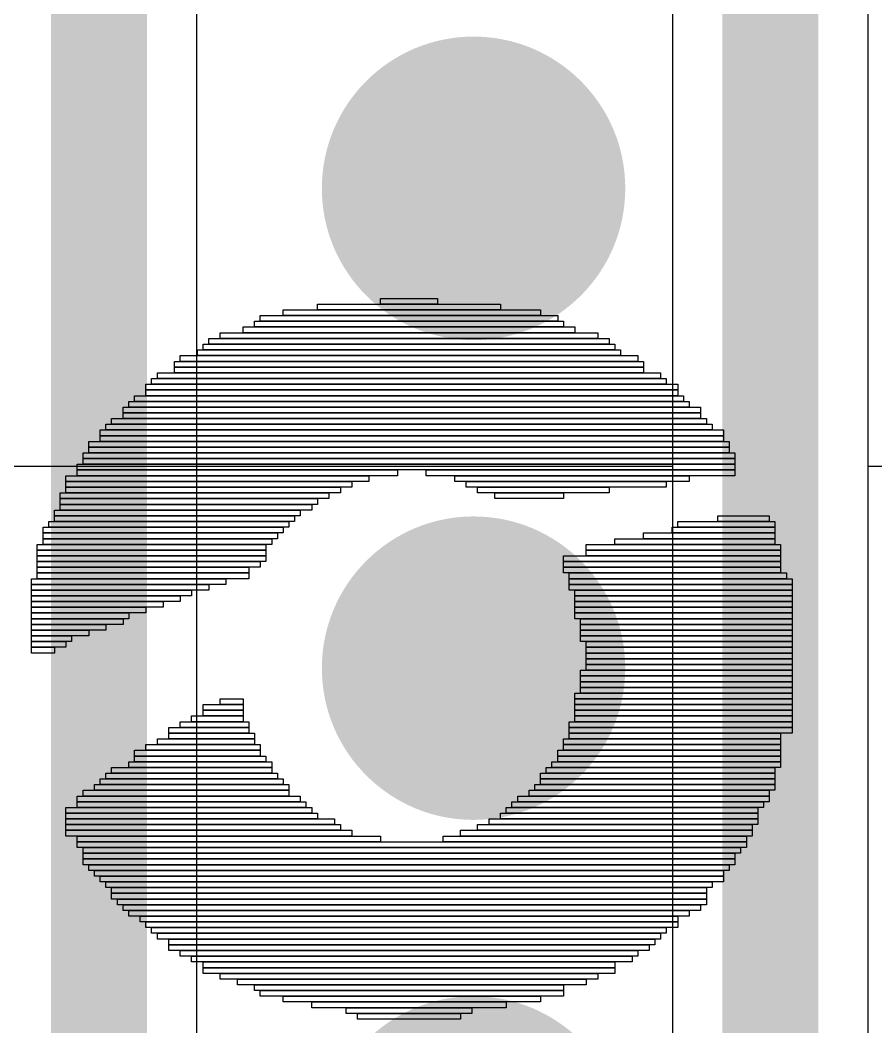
# Model space of a CAD drawing. Header units: millimetres. Extents: x -3 to 5381, y -54 to 5355.
# Drawn here: x 16.606 to 18.871, y -9.028 to -6.363 of the extents above; entities that cross this region are included whole.
import ezdxf

# ---------------------------------------------------------------- set-up
doc = ezdxf.new("R2010")
doc.units = ezdxf.units.MM
for name, color, linetype in [('BottomLayer', 5, 'Continuous'), ('BottomSolder', 6, 'Continuous'), ('TopLayer', 1, 'Continuous'), ('TopOverlay', 2, 'Continuous'), ('TopSolder', 216, 'Continuous'), ('ViaHoleLayer', 16, 'Continuous')]:
    doc.layers.add(name, color=color, linetype=linetype)

msp = doc.modelspace()

# ---------------------------------------------------------------- hatches: boundary and pattern name
at = {"layer": 'BottomLayer'}
h = msp.add_hatch(color=5, dxfattribs=at)
edge = h.paths.add_edge_path()
edge.add_arc((17.8062, -6.8082), 0.3, 0, 360)
h = msp.add_hatch(color=5, dxfattribs=at)
edge = h.paths.add_edge_path()
edge.add_arc((17.8062, -8.0782), 0.3, 0, 360)
at = {"layer": 'BottomSolder'}
h = msp.add_hatch(color=6, dxfattribs=at)
edge = h.paths.add_edge_path()
edge.add_arc((17.8062, -6.8082), 0.4016, 0, 360)
h = msp.add_hatch(color=6, dxfattribs=at)
edge = h.paths.add_edge_path()
edge.add_arc((17.8062, -8.0782), 0.4016, 0, 360)
h = msp.add_hatch(color=6, dxfattribs=at)
edge = h.paths.add_edge_path()
edge.add_arc((17.8062, -9.3482), 0.4016, 0, 360)
at = {"layer": 'TopLayer'}
h = msp.add_hatch(color=1, dxfattribs=at)
edge = h.paths.add_edge_path()
edge.add_arc((17.8062, -6.8082), 0.3, 0, 360)
h = msp.add_hatch(color=1, dxfattribs=at)
edge = h.paths.add_edge_path()
edge.add_arc((17.8062, -8.0782), 0.3, 0, 360)
at = {"layer": 'TopSolder'}
h = msp.add_hatch(color=216, dxfattribs=at)
edge = h.paths.add_edge_path()
edge.add_arc((17.8062, -6.8082), 0.4016, 0, 360)
h = msp.add_hatch(color=216, dxfattribs=at)
edge = h.paths.add_edge_path()
edge.add_arc((17.8062, -8.0782), 0.4016, 0, 360)
h = msp.add_hatch(color=216, dxfattribs=at)
edge = h.paths.add_edge_path()
edge.add_arc((17.8062, -9.3482), 0.4016, 0, 360)
at = {"layer": 'ViaHoleLayer'}
h = msp.add_hatch(color=16, dxfattribs=at)
edge = h.paths.add_edge_path()
edge.add_arc((17.8062, -6.8082), 0.15, 0, 360)
h = msp.add_hatch(color=16, dxfattribs=at)
edge = h.paths.add_edge_path()
edge.add_arc((17.8062, -8.0782), 0.15, 0, 360)

# ---------------------------------------------------------------- linework, layer by layer
at = {"layer": 'BottomLayer'}
msp.add_line((17.0738, -10.7893), (17.0738, -2.592), dxfattribs=at)
at = {"layer": 'BottomLayer', "const_width": 0.254}
msp.add_lwpolyline([(16.8148, -10.8966), (16.8148, -2.4892)], dxfattribs=at)
at = {"layer": 'TopLayer'}
for p, q in [((18.8508, -7.5445), (18.8508, -6.0919)), ((18.8508, -13.6385), (18.8508, -6.0919)), ((18.3328, -6.2778), (18.3328, -7.5445)), ((18.3328, -6.2778), (18.3328, -13.5313)), ((18.3328, -7.5445), (15.0564, -7.5445)), ((20.1289, -7.5445), (18.8508, -7.5445))]:
    msp.add_line(p, q, dxfattribs=at)
at = {"layer": 'TopLayer', "const_width": 0.254}
msp.add_lwpolyline([(18.5918, -13.6385), (18.5918, -6.0919)], dxfattribs=at)
at = {"layer": 'TopOverlay'}
for p, q in [((17.5595, -7.1147), (17.5595, -7.0995)), ((17.5595, -7.0995), (17.7109, -7.0995)), ((17.7109, -7.0995), (17.7109, -7.1147)), ((17.3022, -7.145), (17.3022, -7.13)), ((17.3022, -7.13), (17.9834, -7.13)), ((17.3931, -7.13), (17.3931, -7.1147)), ((17.3931, -7.1147), (17.8775, -7.1147)), ((17.8775, -7.13), (17.3931, -7.13)), ((17.7109, -7.1147), (17.5595, -7.1147)), ((17.8775, -7.1147), (17.8775, -7.13)), ((17.9834, -7.13), (17.9834, -7.145)), ((17.2265, -7.1752), (17.2265, -7.1602)), ((17.2265, -7.1602), (18.0441, -7.1602)), ((17.2417, -7.1602), (17.2417, -7.145)), ((17.2417, -7.145), (18.0289, -7.145)), ((18.0289, -7.1602), (17.2417, -7.1602)), ((17.9834, -7.145), (17.3022, -7.145)), ((18.0289, -7.145), (18.0289, -7.1602)), ((18.0441, -7.1602), (18.0441, -7.1752)), ((17.1356, -7.2057), (17.1356, -7.1904)), ((17.1356, -7.1904), (18.1348, -7.1904)), ((17.1963, -7.1904), (17.1963, -7.1752)), ((17.1963, -7.1752), (18.0743, -7.1752)), ((18.0743, -7.1904), (17.1963, -7.1904)), ((18.0441, -7.1752), (17.2265, -7.1752)), ((18.0743, -7.1752), (18.0743, -7.1904)), ((18.1348, -7.1904), (18.1348, -7.2057)), ((17.0903, -7.2359), (17.0903, -7.2207)), ((17.0903, -7.2207), (18.1803, -7.2207)), ((17.1053, -7.2207), (17.1053, -7.2057)), ((17.1053, -7.2057), (18.165, -7.2057)), ((18.165, -7.2207), (17.1053, -7.2207)), ((18.1348, -7.2057), (17.1356, -7.2057)), ((18.165, -7.2057), (18.165, -7.2207)), ((18.1803, -7.2207), (18.1803, -7.2359)), ((17.0751, -7.2509), (17.0751, -7.2359)), ((17.0751, -7.2359), (18.1955, -7.2359)), ((18.1803, -7.2359), (17.0903, -7.2359)), ((18.1955, -7.2359), (18.1955, -7.2509)), ((17.0146, -7.2814), (17.0146, -7.2661)), ((17.0146, -7.2661), (18.2559, -7.2661)), ((17.0296, -7.2661), (17.0296, -7.2509)), ((17.0296, -7.2509), (18.2407, -7.2509)), ((18.2407, -7.2661), (17.0296, -7.2661)), ((18.1955, -7.2509), (17.0751, -7.2509)), ((18.2407, -7.2509), (18.2407, -7.2661)), ((18.2559, -7.2661), (18.2559, -7.2814)), ((16.9692, -7.3116), (16.9692, -7.2964)), ((16.9692, -7.2964), (18.3014, -7.2964)), ((18.2559, -7.2814), (17.0146, -7.2814)), ((17.0146, -7.2964), (17.0146, -7.2814)), ((17.0146, -7.2814), (18.2559, -7.2814)), ((18.2559, -7.2964), (17.0146, -7.2964)), ((18.2559, -7.2814), (18.2559, -7.2964)), ((18.3014, -7.2964), (18.3014, -7.3116)), ((16.939, -7.3418), (16.939, -7.3266)), ((16.939, -7.3266), (18.3469, -7.3266)), ((16.9539, -7.3266), (16.9539, -7.3116)), ((16.9539, -7.3116), (18.3164, -7.3116)), ((18.3164, -7.3266), (16.9539, -7.3266)), ((18.3014, -7.3116), (16.9692, -7.3116)), ((18.3164, -7.3116), (18.3164, -7.3266)), ((18.3469, -7.3266), (18.3469, -7.3418)), ((18.3469, -7.3418), (16.939, -7.3418)), ((16.939, -7.3571), (16.939, -7.3418)), ((16.939, -7.3418), (18.3469, -7.3418)), ((18.3469, -7.3418), (18.3469, -7.3571)), ((16.8935, -7.3873), (16.8935, -7.372)), ((16.8935, -7.372), (18.3771, -7.372)), ((16.9085, -7.372), (16.9085, -7.3571)), ((16.9085, -7.3571), (18.3619, -7.3571)), ((18.3619, -7.372), (16.9085, -7.372)), ((18.3469, -7.3571), (16.939, -7.3571)), ((18.3619, -7.3571), (18.3619, -7.372)), ((18.3771, -7.372), (18.3771, -7.3873)), ((16.8782, -7.4023), (16.8782, -7.3873)), ((16.8782, -7.3873), (18.4073, -7.3873)), ((18.4073, -7.4023), (16.8782, -7.4023)), ((16.8782, -7.4175), (16.8782, -7.4023)), ((16.8782, -7.4023), (18.4073, -7.4023)), ((18.3771, -7.3873), (16.8935, -7.3873)), ((18.4073, -7.3873), (18.4073, -7.4023)), ((18.4073, -7.4023), (18.4073, -7.4175)), ((16.8328, -7.4477), (16.8328, -7.4328)), ((16.8328, -7.4328), (18.4376, -7.4328)), ((16.848, -7.4328), (16.848, -7.4175)), ((16.848, -7.4175), (18.4226, -7.4175)), ((18.4226, -7.4328), (16.848, -7.4328)), ((18.4073, -7.4175), (16.8782, -7.4175)), ((18.4226, -7.4175), (18.4226, -7.4328)), ((18.4376, -7.4328), (18.4376, -7.4477)), ((16.8178, -7.463), (16.8178, -7.4477)), ((16.8178, -7.4477), (18.4678, -7.4477)), ((18.4376, -7.4477), (16.8328, -7.4477)), ((18.4678, -7.4477), (18.4678, -7.463)), ((16.7876, -7.4932), (16.7876, -7.478)), ((16.7876, -7.478), (18.483, -7.478)), ((18.4678, -7.463), (16.8178, -7.463)), ((16.8178, -7.478), (16.8178, -7.463)), ((16.8178, -7.463), (18.4678, -7.463)), ((18.4678, -7.478), (16.8178, -7.478)), ((18.4678, -7.463), (18.4678, -7.478)), ((18.483, -7.478), (18.483, -7.4932)), ((16.7723, -7.5234), (16.7723, -7.5084)), ((16.7723, -7.5084), (18.4983, -7.5084)), ((18.483, -7.4932), (16.7876, -7.4932)), ((16.7876, -7.5084), (16.7876, -7.4932)), ((16.7876, -7.4932), (18.483, -7.4932)), ((18.483, -7.5084), (16.7876, -7.5084)), ((18.483, -7.4932), (18.483, -7.5084)), ((18.4983, -7.5084), (18.4983, -7.5234)), ((16.7571, -7.5537), (16.7571, -7.5387)), ((16.7571, -7.5387), (18.4983, -7.5387)), ((18.4983, -7.5234), (16.7723, -7.5234)), ((16.7723, -7.5387), (16.7723, -7.5234)), ((16.7723, -7.5234), (18.4983, -7.5234)), ((18.4983, -7.5387), (16.7723, -7.5387)), ((18.4983, -7.5234), (18.4983, -7.5387)), ((18.4983, -7.5387), (18.4983, -7.5537)), ((18.4983, -7.5537), (16.7571, -7.5537)), ((16.7571, -7.5689), (16.7571, -7.5537)), ((16.7571, -7.5537), (17.6049, -7.5537)), ((17.6049, -7.5537), (17.6049, -7.5689)), ((17.6806, -7.5689), (17.6806, -7.5537)), ((17.6806, -7.5537), (18.4983, -7.5537)), ((18.4983, -7.5537), (18.4983, -7.5689)), ((16.7269, -7.5841), (16.7269, -7.5689)), ((16.7269, -7.5689), (17.5293, -7.5689)), ((17.5293, -7.5841), (16.7269, -7.5841)), ((16.7269, -7.5991), (16.7269, -7.5841)), ((16.7269, -7.5841), (17.4838, -7.5841)), ((17.6049, -7.5689), (16.7571, -7.5689)), ((17.4838, -7.5841), (17.4838, -7.5991)), ((17.5293, -7.5689), (17.5293, -7.5841)), ((18.4983, -7.5689), (17.6806, -7.5689)), ((17.7563, -7.5841), (17.7563, -7.5689)), ((17.7563, -7.5689), (18.3771, -7.5689)), ((18.3771, -7.5841), (17.7563, -7.5841)), ((17.7866, -7.5991), (17.7866, -7.5841)), ((17.7866, -7.5841), (18.3164, -7.5841)), ((18.3164, -7.5841), (18.3164, -7.5991)), ((18.3771, -7.5689), (18.3771, -7.5841)), ((16.7119, -7.6293), (16.7119, -7.6144)), ((16.7119, -7.6144), (17.4233, -7.6144)), ((17.4838, -7.5991), (16.7269, -7.5991)), ((16.7269, -7.6144), (16.7269, -7.5991)), ((16.7269, -7.5991), (17.4536, -7.5991)), ((17.4536, -7.6144), (16.7269, -7.6144)), ((17.4233, -7.6144), (17.4233, -7.6293)), ((17.4536, -7.5991), (17.4536, -7.6144)), ((18.3164, -7.5991), (17.7866, -7.5991)), ((17.817, -7.6144), (17.817, -7.5991)), ((17.817, -7.5991), (18.165, -7.5991)), ((18.165, -7.6144), (17.817, -7.6144)), ((17.8622, -7.6293), (17.8622, -7.6144)), ((17.8622, -7.6144), (18.0441, -7.6144)), ((18.0441, -7.6144), (18.0441, -7.6293)), ((18.165, -7.5991), (18.165, -7.6144)), ((17.4233, -7.6293), (16.7119, -7.6293)), ((16.7119, -7.6446), (16.7119, -7.6293)), ((16.7119, -7.6293), (17.3931, -7.6293)), ((17.3931, -7.6446), (16.7119, -7.6446)), ((16.7119, -7.6598), (16.7119, -7.6446)), ((16.7119, -7.6446), (17.3779, -7.6446)), ((17.3779, -7.6446), (17.3779, -7.6598)), ((17.3931, -7.6293), (17.3931, -7.6446)), ((18.0441, -7.6293), (17.8622, -7.6293)), ((16.6966, -7.6748), (16.6966, -7.6598)), ((16.6966, -7.6598), (17.3476, -7.6598)), ((17.3779, -7.6598), (16.7119, -7.6598)), ((17.3476, -7.6598), (17.3476, -7.6748)), ((16.6814, -7.705), (16.6814, -7.6901)), ((16.6814, -7.6901), (17.3174, -7.6901)), ((17.3476, -7.6748), (16.6966, -7.6748)), ((16.6966, -7.6901), (16.6966, -7.6748)), ((16.6966, -7.6748), (17.3324, -7.6748)), ((17.3324, -7.6901), (16.6966, -7.6901)), ((17.3174, -7.6901), (17.3174, -7.705)), ((17.3324, -7.6748), (17.3324, -7.6901)), ((18.3469, -7.705), (18.3469, -7.6901)), ((18.3469, -7.6901), (18.6042, -7.6901)), ((18.4528, -7.6901), (18.4528, -7.6748)), ((18.4528, -7.6748), (18.5889, -7.6748)), ((18.5889, -7.6901), (18.4528, -7.6901)), ((18.5889, -7.6748), (18.5889, -7.6901)), ((18.6042, -7.6901), (18.6042, -7.705)), ((16.6664, -7.7203), (16.6664, -7.705)), ((16.6664, -7.705), (17.3022, -7.705)), ((17.3022, -7.7203), (16.6664, -7.7203)), ((16.6664, -7.7355), (16.6664, -7.7203)), ((16.6664, -7.7203), (17.2869, -7.7203)), ((17.3174, -7.705), (16.6814, -7.705)), ((17.2869, -7.7203), (17.2869, -7.7355)), ((17.3022, -7.705), (17.3022, -7.7203)), ((18.2559, -7.7355), (18.2559, -7.7203)), ((18.2559, -7.7203), (18.6042, -7.7203)), ((18.3316, -7.7203), (18.3316, -7.705)), ((18.3316, -7.705), (18.6042, -7.705)), ((18.6042, -7.7203), (18.3316, -7.7203)), ((18.6042, -7.705), (18.3469, -7.705)), ((18.6042, -7.705), (18.6042, -7.7203)), ((18.6042, -7.7203), (18.6042, -7.7355)), ((16.6512, -7.7657), (16.6512, -7.7505)), ((16.6512, -7.7505), (17.2567, -7.7505)), ((17.2869, -7.7355), (16.6664, -7.7355)), ((16.6664, -7.7505), (16.6664, -7.7355)), ((16.6664, -7.7355), (17.2719, -7.7355)), ((17.2719, -7.7505), (16.6664, -7.7505)), ((17.2567, -7.7505), (17.2567, -7.7657)), ((17.2719, -7.7355), (17.2719, -7.7505)), ((18.1046, -7.7657), (18.1046, -7.7505)), ((18.1046, -7.7505), (18.6192, -7.7505)), ((18.1803, -7.7505), (18.1803, -7.7355)), ((18.1803, -7.7355), (18.6042, -7.7355)), ((18.6042, -7.7505), (18.1803, -7.7505)), ((18.6042, -7.7355), (18.2559, -7.7355)), ((18.6042, -7.7355), (18.6042, -7.7505)), ((18.6192, -7.7505), (18.6192, -7.7657)), ((17.2567, -7.7657), (16.6512, -7.7657)), ((16.6512, -7.7807), (16.6512, -7.7657)), ((16.6512, -7.7657), (17.2567, -7.7657)), ((17.2567, -7.7657), (17.2567, -7.7807)), ((18.6192, -7.7657), (18.1046, -7.7657)), ((18.1046, -7.7807), (18.1046, -7.7657)), ((18.1046, -7.7657), (18.6192, -7.7657)), ((18.6192, -7.7657), (18.6192, -7.7807)), ((17.2567, -7.7807), (16.6512, -7.7807)), ((16.6512, -7.796), (16.6512, -7.7807)), ((16.6512, -7.7807), (17.2567, -7.7807)), ((17.2567, -7.796), (16.6512, -7.796)), ((16.6512, -7.8112), (16.6512, -7.796)), ((16.6512, -7.796), (17.2417, -7.796)), ((17.2417, -7.796), (17.2417, -7.8112)), ((17.2567, -7.7807), (17.2567, -7.796)), ((18.0441, -7.796), (18.0441, -7.7807)), ((18.0441, -7.7807), (18.6192, -7.7807)), ((18.6192, -7.796), (18.0441, -7.796)), ((18.0441, -7.8112), (18.0441, -7.796)), ((18.0441, -7.796), (18.6192, -7.796)), ((18.6192, -7.7807), (18.1046, -7.7807)), ((18.6192, -7.7807), (18.6192, -7.796)), ((18.6192, -7.796), (18.6192, -7.8112)), ((17.2417, -7.8112), (16.6512, -7.8112)), ((16.6512, -7.8262), (16.6512, -7.8112)), ((16.6512, -7.8112), (17.2112, -7.8112)), ((16.6512, -7.8414), (16.6512, -7.8262)), ((16.6512, -7.8262), (17.2112, -7.8262)), ((17.2112, -7.8262), (16.6512, -7.8262)), ((17.2112, -7.8112), (17.2112, -7.8262)), ((17.2112, -7.8262), (17.2112, -7.8414)), ((18.6192, -7.8112), (18.0441, -7.8112)), ((18.0441, -7.8262), (18.0441, -7.8112)), ((18.0441, -7.8112), (18.6192, -7.8112)), ((18.6192, -7.8262), (18.0441, -7.8262)), ((18.0591, -7.8414), (18.0591, -7.8262)), ((18.0591, -7.8262), (18.6344, -7.8262)), ((18.6192, -7.8112), (18.6192, -7.8262)), ((18.6344, -7.8262), (18.6344, -7.8414)), ((16.6362, -7.8564), (16.6362, -7.8414)), ((16.6362, -7.8414), (17.1508, -7.8414)), ((17.1508, -7.8564), (16.6362, -7.8564)), ((16.6362, -7.8717), (16.6362, -7.8564)), ((16.6362, -7.8564), (17.1053, -7.8564)), ((17.2112, -7.8414), (16.6512, -7.8414)), ((17.1053, -7.8564), (17.1053, -7.8717)), ((17.1508, -7.8414), (17.1508, -7.8564)), ((18.6344, -7.8414), (18.0591, -7.8414)), ((18.0591, -7.8564), (18.0591, -7.8414)), ((18.0591, -7.8414), (18.6496, -7.8414)), ((18.6496, -7.8564), (18.0591, -7.8564)), ((18.0591, -7.8717), (18.0591, -7.8564)), ((18.0591, -7.8564), (18.6496, -7.8564)), ((18.6496, -7.8414), (18.6496, -7.8564)), ((18.6496, -7.8564), (18.6496, -7.8717)), ((17.1053, -7.8717), (16.6362, -7.8717)), ((16.6362, -7.8869), (16.6362, -7.8717)), ((16.6362, -7.8717), (17.0599, -7.8717)), ((17.0599, -7.8869), (16.6362, -7.8869)), ((16.6362, -7.9019), (16.6362, -7.8869)), ((16.6362, -7.8869), (17.0296, -7.8869)), ((17.0296, -7.8869), (17.0296, -7.9019)), ((17.0599, -7.8717), (17.0599, -7.8869)), ((18.6496, -7.8717), (18.0591, -7.8717)), ((18.0743, -7.8869), (18.0743, -7.8717)), ((18.0743, -7.8717), (18.6496, -7.8717)), ((18.6496, -7.8869), (18.0743, -7.8869)), ((18.0743, -7.9019), (18.0743, -7.8869)), ((18.0743, -7.8869), (18.6496, -7.8869)), ((18.6496, -7.8717), (18.6496, -7.8869)), ((18.6496, -7.8869), (18.6496, -7.9019)), ((17.0296, -7.9019), (16.6362, -7.9019)), ((16.6362, -7.9171), (16.6362, -7.9019)), ((16.6362, -7.9019), (16.9842, -7.9019)), ((16.9842, -7.9019), (16.9842, -7.9171)), ((18.6496, -7.9019), (18.0743, -7.9019)), ((18.0743, -7.9171), (18.0743, -7.9019)), ((18.0743, -7.9019), (18.6496, -7.9019)), ((18.6496, -7.9019), (18.6496, -7.9171)), ((16.9842, -7.9171), (16.6362, -7.9171)), ((16.6362, -7.9321), (16.6362, -7.9171)), ((16.6362, -7.9171), (16.939, -7.9171)), ((16.939, -7.9321), (16.6362, -7.9321)), ((16.6362, -7.9474), (16.6362, -7.9321)), ((16.6362, -7.9321), (16.8935, -7.9321)), ((16.8935, -7.9321), (16.8935, -7.9474)), ((16.939, -7.9171), (16.939, -7.9321)), ((18.6496, -7.9171), (18.0743, -7.9171)), ((18.0743, -7.9321), (18.0743, -7.9171)), ((18.0743, -7.9171), (18.6496, -7.9171)), ((18.6496, -7.9321), (18.0743, -7.9321)), ((18.0743, -7.9474), (18.0743, -7.9321)), ((18.0743, -7.9321), (18.6496, -7.9321)), ((18.6496, -7.9171), (18.6496, -7.9321)), ((18.6496, -7.9321), (18.6496, -7.9474)), ((16.8935, -7.9474), (16.6362, -7.9474)), ((16.6362, -7.9626), (16.6362, -7.9474)), ((16.6362, -7.9474), (16.8782, -7.9474)), ((16.8782, -7.9626), (16.6362, -7.9626)), ((16.6362, -7.9776), (16.6362, -7.9626)), ((16.6362, -7.9626), (16.8328, -7.9626)), ((16.8328, -7.9626), (16.8328, -7.9776)), ((16.8782, -7.9474), (16.8782, -7.9626)), ((18.6496, -7.9474), (18.0743, -7.9474)), ((18.0893, -7.9626), (18.0893, -7.9474)), ((18.0893, -7.9474), (18.6496, -7.9474)), ((18.6496, -7.9626), (18.0893, -7.9626)), ((18.0893, -7.9776), (18.0893, -7.9626)), ((18.0893, -7.9626), (18.6496, -7.9626)), ((18.6496, -7.9474), (18.6496, -7.9626)), ((18.6496, -7.9626), (18.6496, -7.9776)), ((16.8328, -7.9776), (16.6362, -7.9776)), ((16.6362, -7.9928), (16.6362, -7.9776)), ((16.6362, -7.9776), (16.7876, -7.9776)), ((16.7876, -7.9928), (16.6362, -7.9928)), ((16.6362, -8.0078), (16.6362, -7.9928)), ((16.6362, -7.9928), (16.7421, -7.9928)), ((16.7421, -7.9928), (16.7421, -8.0078)), ((16.7876, -7.9776), (16.7876, -7.9928)), ((18.6496, -7.9776), (18.0893, -7.9776)), ((18.0893, -7.9928), (18.0893, -7.9776)), ((18.0893, -7.9776), (18.6496, -7.9776)), ((18.6496, -7.9928), (18.0893, -7.9928)), ((18.0893, -8.0078), (18.0893, -7.9928)), ((18.0893, -7.9928), (18.6496, -7.9928)), ((18.6496, -7.9776), (18.6496, -7.9928)), ((18.6496, -7.9928), (18.6496, -8.0078)), ((16.7421, -8.0078), (16.6362, -8.0078)), ((16.6362, -8.023), (16.6362, -8.0078)), ((16.6362, -8.0078), (16.7269, -8.0078)), ((16.7269, -8.0078), (16.7269, -8.023)), ((18.6496, -8.0078), (18.0893, -8.0078)), ((18.1046, -8.023), (18.1046, -8.0078)), ((18.1046, -8.0078), (18.6496, -8.0078)), ((18.6496, -8.0078), (18.6496, -8.023)), ((16.7269, -8.023), (16.6362, -8.023)), ((16.6362, -8.0383), (16.6362, -8.023)), ((16.6362, -8.023), (16.6966, -8.023)), ((16.6966, -8.0383), (16.6362, -8.0383)), ((16.6966, -8.023), (16.6966, -8.0383)), ((18.6496, -8.023), (18.1046, -8.023)), ((18.1046, -8.0383), (18.1046, -8.023)), ((18.1046, -8.023), (18.6496, -8.023)), ((18.6496, -8.0383), (18.1046, -8.0383)), ((18.1046, -8.0533), (18.1046, -8.0383)), ((18.1046, -8.0383), (18.6496, -8.0383)), ((18.6496, -8.023), (18.6496, -8.0383)), ((18.6496, -8.0383), (18.6496, -8.0533)), ((18.6496, -8.0533), (18.1046, -8.0533)), ((18.1046, -8.0685), (18.1046, -8.0533)), ((18.1046, -8.0533), (18.6496, -8.0533)), ((18.6496, -8.0685), (18.1046, -8.0685)), ((18.1046, -8.0835), (18.1046, -8.0685)), ((18.1046, -8.0685), (18.6496, -8.0685)), ((18.6496, -8.0533), (18.6496, -8.0685)), ((18.6496, -8.0685), (18.6496, -8.0835)), ((18.0893, -8.0987), (18.0893, -8.0835)), ((18.0893, -8.0835), (18.6496, -8.0835)), ((18.6496, -8.0987), (18.0893, -8.0987)), ((18.0893, -8.114), (18.0893, -8.0987)), ((18.0893, -8.0987), (18.6496, -8.0987)), ((18.6496, -8.0835), (18.1046, -8.0835)), ((18.6496, -8.0835), (18.6496, -8.0987)), ((18.6496, -8.0987), (18.6496, -8.114)), ((18.6496, -8.114), (18.0893, -8.114)), ((18.0893, -8.129), (18.0893, -8.114)), ((18.0893, -8.114), (18.6496, -8.114)), ((18.6496, -8.114), (18.6496, -8.129)), ((18.0743, -8.1594), (18.0743, -8.1442)), ((18.0743, -8.1442), (18.6496, -8.1442)), ((18.6496, -8.129), (18.0893, -8.129)), ((18.0893, -8.1442), (18.0893, -8.129)), ((18.0893, -8.129), (18.6496, -8.129)), ((18.6496, -8.1442), (18.0893, -8.1442)), ((18.6496, -8.129), (18.6496, -8.1442)), ((18.6496, -8.1442), (18.6496, -8.1594)), ((17.0903, -8.1897), (17.0903, -8.1744)), ((17.0903, -8.1744), (17.1963, -8.1744)), ((17.1356, -8.1744), (17.1356, -8.1594)), ((17.1356, -8.1594), (17.1963, -8.1594)), ((17.1963, -8.1744), (17.1356, -8.1744)), ((17.1963, -8.1594), (17.1963, -8.1744)), ((17.1963, -8.1744), (17.1963, -8.1897)), ((18.6496, -8.1594), (18.0743, -8.1594)), ((18.0743, -8.1744), (18.0743, -8.1594)), ((18.0743, -8.1594), (18.6496, -8.1594)), ((18.6496, -8.1744), (18.0743, -8.1744)), ((18.0743, -8.1897), (18.0743, -8.1744)), ((18.0743, -8.1744), (18.6496, -8.1744)), ((18.6496, -8.1594), (18.6496, -8.1744)), ((18.6496, -8.1744), (18.6496, -8.1897)), ((17.0599, -8.2199), (17.0599, -8.2047)), ((17.0599, -8.2047), (17.1963, -8.2047)), ((17.1963, -8.1897), (17.0903, -8.1897)), ((17.0903, -8.2047), (17.0903, -8.1897)), ((17.0903, -8.1897), (17.1963, -8.1897)), ((17.1963, -8.2047), (17.0903, -8.2047)), ((17.1963, -8.1897), (17.1963, -8.2047)), ((17.1963, -8.2047), (17.1963, -8.2199)), ((18.6496, -8.1897), (18.0743, -8.1897)), ((18.0743, -8.2047), (18.0743, -8.1897)), ((18.0743, -8.1897), (18.6496, -8.1897)), ((18.6496, -8.2047), (18.0743, -8.2047)), ((18.0743, -8.2199), (18.0743, -8.2047)), ((18.0743, -8.2047), (18.6496, -8.2047)), ((18.6496, -8.1897), (18.6496, -8.2047)), ((18.6496, -8.2047), (18.6496, -8.2199)), ((17.0296, -8.2351), (17.0296, -8.2199)), ((17.0296, -8.2199), (17.2112, -8.2199)), ((17.1963, -8.2199), (17.0599, -8.2199)), ((17.2112, -8.2199), (17.2112, -8.2351)), ((18.0591, -8.2351), (18.0591, -8.2199)), ((18.0591, -8.2199), (18.6496, -8.2199)), ((18.6496, -8.2199), (18.0743, -8.2199)), ((18.6496, -8.2199), (18.6496, -8.2351)), ((16.9994, -8.2501), (16.9994, -8.2351)), ((16.9994, -8.2351), (17.2112, -8.2351)), ((17.2112, -8.2501), (16.9994, -8.2501)), ((16.9994, -8.2654), (16.9994, -8.2501)), ((16.9994, -8.2501), (17.2265, -8.2501)), ((17.2112, -8.2351), (17.0296, -8.2351)), ((17.2112, -8.2351), (17.2112, -8.2501)), ((17.2265, -8.2501), (17.2265, -8.2654)), ((18.6496, -8.2351), (18.0591, -8.2351)), ((18.0591, -8.2501), (18.0591, -8.2351)), ((18.0591, -8.2351), (18.6496, -8.2351)), ((18.6496, -8.2501), (18.0591, -8.2501)), ((18.0591, -8.2654), (18.0591, -8.2501)), ((18.0591, -8.2501), (18.6192, -8.2501)), ((18.6192, -8.2501), (18.6192, -8.2654)), ((18.6496, -8.2351), (18.6496, -8.2501)), ((16.939, -8.2956), (16.939, -8.2804)), ((16.939, -8.2804), (17.2417, -8.2804)), ((16.9692, -8.2804), (16.9692, -8.2654)), ((16.9692, -8.2654), (17.2265, -8.2654)), ((17.2265, -8.2804), (16.9692, -8.2804)), ((17.2265, -8.2654), (16.9994, -8.2654)), ((17.2265, -8.2654), (17.2265, -8.2804)), ((17.2417, -8.2804), (17.2417, -8.2956)), ((18.0441, -8.2804), (18.0441, -8.2654)), ((18.0441, -8.2654), (18.6192, -8.2654)), ((18.6192, -8.2804), (18.0441, -8.2804)), ((18.0441, -8.2956), (18.0441, -8.2804)), ((18.0441, -8.2804), (18.6192, -8.2804)), ((18.6192, -8.2654), (18.0591, -8.2654)), ((18.6192, -8.2654), (18.6192, -8.2804)), ((18.6192, -8.2804), (18.6192, -8.2956)), ((16.9085, -8.3108), (16.9085, -8.2956)), ((16.9085, -8.2956), (17.2417, -8.2956)), ((17.2417, -8.3108), (16.9085, -8.3108)), ((16.9085, -8.3258), (16.9085, -8.3108)), ((16.9085, -8.3108), (17.2567, -8.3108)), ((17.2417, -8.2956), (16.939, -8.2956)), ((17.2417, -8.2956), (17.2417, -8.3108)), ((17.2567, -8.3108), (17.2567, -8.3258)), ((18.0289, -8.3108), (18.0289, -8.2956)), ((18.0289, -8.2956), (18.6192, -8.2956)), ((18.6192, -8.3108), (18.0289, -8.3108)), ((18.0289, -8.3258), (18.0289, -8.3108)), ((18.0289, -8.3108), (18.6192, -8.3108)), ((18.6192, -8.2956), (18.0441, -8.2956)), ((18.6192, -8.2956), (18.6192, -8.3108)), ((18.6192, -8.3108), (18.6192, -8.3258)), ((16.8935, -8.3411), (16.8935, -8.3258)), ((16.8935, -8.3258), (17.2719, -8.3258)), ((17.2567, -8.3258), (16.9085, -8.3258)), ((17.2719, -8.3258), (17.2719, -8.3411)), ((18.0136, -8.3411), (18.0136, -8.3258)), ((18.0136, -8.3258), (18.6192, -8.3258)), ((18.6192, -8.3258), (18.0289, -8.3258)), ((18.6192, -8.3258), (18.6192, -8.3411)), ((16.8328, -8.3713), (16.8328, -8.356)), ((16.8328, -8.356), (17.2869, -8.356)), ((16.848, -8.356), (16.848, -8.3411)), ((16.848, -8.3411), (17.2719, -8.3411)), ((17.2719, -8.356), (16.848, -8.356)), ((17.2719, -8.3411), (16.8935, -8.3411)), ((17.2719, -8.3411), (17.2719, -8.356)), ((17.2869, -8.356), (17.2869, -8.3713)), ((17.9834, -8.3713), (17.9834, -8.356)), ((17.9834, -8.356), (18.6042, -8.356)), ((17.9986, -8.356), (17.9986, -8.3411)), ((17.9986, -8.3411), (18.6042, -8.3411)), ((18.6042, -8.356), (17.9986, -8.356)), ((18.6192, -8.3411), (18.0136, -8.3411)), ((18.6042, -8.3411), (18.6042, -8.356)), ((18.6042, -8.356), (18.6042, -8.3713)), ((16.8026, -8.4015), (16.8026, -8.3865)), ((16.8026, -8.3865), (17.3174, -8.3865)), ((16.8178, -8.3865), (16.8178, -8.3713)), ((16.8178, -8.3713), (17.3022, -8.3713)), ((17.3022, -8.3865), (16.8178, -8.3865)), ((17.2869, -8.3713), (16.8328, -8.3713)), ((17.3022, -8.3713), (17.3022, -8.3865)), ((17.3174, -8.3865), (17.3174, -8.4015)), ((17.9684, -8.4015), (17.9684, -8.3865)), ((17.9684, -8.3865), (18.6042, -8.3865)), ((18.6042, -8.3713), (17.9834, -8.3713)), ((17.9834, -8.3865), (17.9834, -8.3713)), ((17.9834, -8.3713), (18.6042, -8.3713)), ((18.6042, -8.3865), (17.9834, -8.3865)), ((18.6042, -8.3713), (18.6042, -8.3865)), ((18.6042, -8.3865), (18.6042, -8.4015)), ((16.7571, -8.4317), (16.7571, -8.4167)), ((16.7571, -8.4167), (17.3476, -8.4167)), ((16.7723, -8.4167), (16.7723, -8.4015)), ((16.7723, -8.4015), (17.3174, -8.4015)), ((17.3174, -8.4167), (16.7723, -8.4167)), ((17.3174, -8.4015), (16.8026, -8.4015)), ((17.3174, -8.4015), (17.3174, -8.4167)), ((17.3476, -8.4167), (17.3476, -8.4317)), ((17.923, -8.4317), (17.923, -8.4167)), ((17.923, -8.4167), (18.5889, -8.4167)), ((17.9532, -8.4167), (17.9532, -8.4015)), ((17.9532, -8.4015), (18.5889, -8.4015)), ((18.5889, -8.4167), (17.9532, -8.4167)), ((18.6042, -8.4015), (17.9684, -8.4015)), ((18.5889, -8.4015), (18.5889, -8.4167)), ((18.5889, -8.4167), (18.5889, -8.4317)), ((17.3476, -8.4317), (16.7571, -8.4317)), ((16.7571, -8.447), (16.7571, -8.4317)), ((16.7571, -8.4317), (17.3626, -8.4317)), ((17.3626, -8.4317), (17.3626, -8.447)), ((17.9077, -8.447), (17.9077, -8.4317)), ((17.9077, -8.4317), (18.574, -8.4317)), ((18.5889, -8.4317), (17.923, -8.4317)), ((18.574, -8.4317), (18.574, -8.447)), ((16.7269, -8.4622), (16.7269, -8.447)), ((16.7269, -8.447), (17.3779, -8.447)), ((17.3779, -8.4622), (16.7269, -8.4622)), ((16.7269, -8.4772), (16.7269, -8.4622)), ((16.7269, -8.4622), (17.3931, -8.4622)), ((17.3626, -8.447), (16.7571, -8.447)), ((17.3779, -8.447), (17.3779, -8.4622)), ((17.3931, -8.4622), (17.3931, -8.4772)), ((17.8775, -8.4772), (17.8775, -8.4622)), ((17.8775, -8.4622), (18.5587, -8.4622)), ((17.8927, -8.4622), (17.8927, -8.447)), ((17.8927, -8.447), (18.5587, -8.447)), ((18.5587, -8.4622), (17.8927, -8.4622)), ((18.574, -8.447), (17.9077, -8.447)), ((18.5587, -8.447), (18.5587, -8.4622)), ((18.5587, -8.4622), (18.5587, -8.4772)), ((17.3931, -8.4772), (16.7269, -8.4772)), ((16.7269, -8.4924), (16.7269, -8.4772)), ((16.7269, -8.4772), (17.4383, -8.4772)), ((17.4383, -8.4924), (16.7269, -8.4924)), ((16.7269, -8.5074), (16.7269, -8.4924)), ((16.7269, -8.4924), (17.4536, -8.4924)), ((17.4383, -8.4772), (17.4383, -8.4924)), ((17.4536, -8.4924), (17.4536, -8.5074)), ((17.817, -8.5074), (17.817, -8.4924)), ((17.817, -8.4924), (18.5435, -8.4924)), ((17.8473, -8.4924), (17.8473, -8.4772)), ((17.8473, -8.4772), (18.5587, -8.4772)), ((18.5587, -8.4924), (17.8473, -8.4924)), ((18.5587, -8.4772), (17.8775, -8.4772)), ((18.5435, -8.4924), (18.5435, -8.5074)), ((18.5587, -8.4772), (18.5587, -8.4924)), ((17.4536, -8.5074), (16.7269, -8.5074)), ((16.7269, -8.5227), (16.7269, -8.5074)), ((16.7269, -8.5074), (17.4838, -8.5074)), ((17.4838, -8.5227), (16.7269, -8.5227)), ((16.7571, -8.5379), (16.7571, -8.5227)), ((16.7571, -8.5227), (17.5595, -8.5227)), ((17.4838, -8.5074), (17.4838, -8.5227)), ((17.5595, -8.5227), (17.5595, -8.5379)), ((17.7261, -8.5379), (17.7261, -8.5227)), ((17.7261, -8.5227), (18.5285, -8.5227)), ((17.7716, -8.5227), (17.7716, -8.5074)), ((17.7716, -8.5074), (18.5435, -8.5074)), ((18.5435, -8.5227), (17.7716, -8.5227)), ((18.5435, -8.5074), (17.817, -8.5074)), ((18.5285, -8.5227), (18.5285, -8.5379)), ((18.5435, -8.5074), (18.5435, -8.5227)), ((17.5595, -8.5379), (16.7571, -8.5379)), ((16.7571, -8.5529), (16.7571, -8.5379)), ((16.7571, -8.5379), (18.5285, -8.5379)), ((18.5285, -8.5529), (16.7571, -8.5529)), ((16.7723, -8.5681), (16.7723, -8.5529)), ((16.7723, -8.5529), (18.5132, -8.5529)), ((18.5285, -8.5379), (17.7261, -8.5379)), ((18.5132, -8.5529), (18.5132, -8.5681)), ((18.5285, -8.5379), (18.5285, -8.5529)), ((18.5132, -8.5681), (16.7723, -8.5681)), ((16.7723, -8.5831), (16.7723, -8.5681)), ((16.7723, -8.5681), (18.4983, -8.5681)), ((18.4983, -8.5681), (18.4983, -8.5831)), ((18.4983, -8.5831), (16.7723, -8.5831)), ((16.7723, -8.5984), (16.7723, -8.5831)), ((16.7723, -8.5831), (18.4983, -8.5831)), ((18.4983, -8.5984), (16.7723, -8.5984)), ((16.7876, -8.6136), (16.7876, -8.5984)), ((16.7876, -8.5984), (18.483, -8.5984)), ((18.483, -8.5984), (18.483, -8.6136)), ((18.4983, -8.5831), (18.4983, -8.5984)), ((18.483, -8.6136), (16.7876, -8.6136)), ((16.8026, -8.6286), (16.8026, -8.6136)), ((16.8026, -8.6136), (18.4678, -8.6136)), ((18.4678, -8.6286), (16.8026, -8.6286)), ((16.8178, -8.6438), (16.8178, -8.6286)), ((16.8178, -8.6286), (18.4678, -8.6286)), ((18.4678, -8.6136), (18.4678, -8.6286)), ((18.4678, -8.6286), (18.4678, -8.6438)), ((18.4678, -8.6438), (16.8178, -8.6438)), ((16.8328, -8.6588), (16.8328, -8.6438)), ((16.8328, -8.6438), (18.4376, -8.6438)), ((18.4376, -8.6588), (16.8328, -8.6588)), ((16.848, -8.6741), (16.848, -8.6588)), ((16.848, -8.6588), (18.4226, -8.6588)), ((18.4226, -8.6588), (18.4226, -8.6741)), ((18.4376, -8.6438), (18.4376, -8.6588)), ((18.4226, -8.6741), (16.848, -8.6741)), ((16.848, -8.6893), (16.848, -8.6741)), ((16.848, -8.6741), (18.4226, -8.6741)), ((18.4226, -8.6741), (18.4226, -8.6893)), ((18.4226, -8.6893), (16.848, -8.6893)), ((16.8633, -8.7043), (16.8633, -8.6893)), ((16.8633, -8.6893), (18.4226, -8.6893)), ((18.4226, -8.7043), (16.8633, -8.7043)), ((16.8782, -8.7195), (16.8782, -8.7043)), ((16.8782, -8.7043), (18.4073, -8.7043)), ((18.4073, -8.7043), (18.4073, -8.7195)), ((18.4226, -8.6893), (18.4226, -8.7043)), ((18.4073, -8.7195), (16.8782, -8.7195)), ((16.8935, -8.7345), (16.8935, -8.7195)), ((16.8935, -8.7195), (18.3771, -8.7195)), ((18.3771, -8.7345), (16.8935, -8.7345)), ((16.9237, -8.7497), (16.9237, -8.7345)), ((16.9237, -8.7345), (18.3469, -8.7345)), ((18.3469, -8.7345), (18.3469, -8.7497)), ((18.3771, -8.7195), (18.3771, -8.7345)), ((18.3469, -8.7497), (16.9237, -8.7497)), ((16.939, -8.765), (16.939, -8.7497)), ((16.939, -8.7497), (18.3469, -8.7497)), ((18.3469, -8.765), (16.939, -8.765)), ((16.9539, -8.78), (16.9539, -8.765)), ((16.9539, -8.765), (18.3164, -8.765)), ((18.3164, -8.765), (18.3164, -8.78)), ((18.3469, -8.7497), (18.3469, -8.765)), ((18.3164, -8.78), (16.9539, -8.78)), ((16.9692, -8.7952), (16.9692, -8.78)), ((16.9692, -8.78), (18.3014, -8.78)), ((18.3014, -8.78), (18.3014, -8.7952)), ((18.3014, -8.7952), (16.9692, -8.7952)), ((16.9994, -8.8102), (16.9994, -8.7952)), ((16.9994, -8.7952), (18.2862, -8.7952)), ((18.2862, -8.8102), (16.9994, -8.8102)), ((16.9994, -8.8254), (16.9994, -8.8102)), ((16.9994, -8.8102), (18.2712, -8.8102)), ((18.2712, -8.8102), (18.2712, -8.8254)), ((18.2862, -8.7952), (18.2862, -8.8102)), ((18.2712, -8.8254), (16.9994, -8.8254)), ((17.0296, -8.8407), (17.0296, -8.8254)), ((17.0296, -8.8254), (18.2407, -8.8254)), ((18.2407, -8.8407), (17.0296, -8.8407)), ((17.0599, -8.8557), (17.0599, -8.8407)), ((17.0599, -8.8407), (18.2257, -8.8407)), ((18.2257, -8.8407), (18.2257, -8.8557)), ((18.2407, -8.8254), (18.2407, -8.8407)), ((18.2257, -8.8557), (17.0599, -8.8557)), ((17.0903, -8.8709), (17.0903, -8.8557)), ((17.0903, -8.8557), (18.1803, -8.8557)), ((18.1803, -8.8709), (17.0903, -8.8709)), ((17.0903, -8.8859), (17.0903, -8.8709)), ((17.0903, -8.8709), (18.1803, -8.8709)), ((18.1803, -8.8557), (18.1803, -8.8709)), ((18.1803, -8.8709), (18.1803, -8.8859)), ((18.1803, -8.8859), (17.0903, -8.8859)), ((17.1356, -8.9011), (17.1356, -8.8859)), ((17.1356, -8.8859), (18.1348, -8.8859)), ((18.1348, -8.8859), (18.1348, -8.9011)), ((18.1348, -8.9011), (17.1356, -8.9011)), ((17.181, -8.9164), (17.181, -8.9011)), ((17.181, -8.9011), (18.1046, -8.9011)), ((18.1046, -8.9164), (17.181, -8.9164)), ((17.2265, -8.9314), (17.2265, -8.9164)), ((17.2265, -8.9164), (18.0441, -8.9164)), ((18.0441, -8.9164), (18.0441, -8.9314)), ((18.1046, -8.9011), (18.1046, -8.9164)), ((18.0441, -8.9314), (17.2265, -8.9314)), ((17.2417, -8.9466), (17.2417, -8.9314)), ((17.2417, -8.9314), (18.0441, -8.9314)), ((18.0441, -8.9466), (17.2417, -8.9466)), ((17.3022, -8.9616), (17.3022, -8.9466)), ((17.3022, -8.9466), (17.9834, -8.9466)), ((17.9834, -8.9466), (17.9834, -8.9616)), ((18.0441, -8.9314), (18.0441, -8.9466)), ((17.9834, -8.9616), (17.3022, -8.9616)), ((17.3779, -8.9768), (17.3779, -8.9616)), ((17.3779, -8.9616), (17.8927, -8.9616)), ((17.8927, -8.9768), (17.3779, -8.9768)), ((17.4688, -8.9921), (17.4688, -8.9768)), ((17.4688, -8.9768), (17.8018, -8.9768)), ((17.8018, -8.9768), (17.8018, -8.9921)), ((17.8927, -8.9616), (17.8927, -8.9768)), ((17.8018, -8.9921), (17.4688, -8.9921)), ((17.499, -9.007), (17.499, -8.9921)), ((17.499, -8.9921), (17.7716, -8.9921)), ((17.7716, -8.9921), (17.7716, -9.007)), ((17.7716, -9.007), (17.499, -9.007))]:
    msp.add_line(p, q, dxfattribs=at)

doc.saveas('drawing.dxf')
